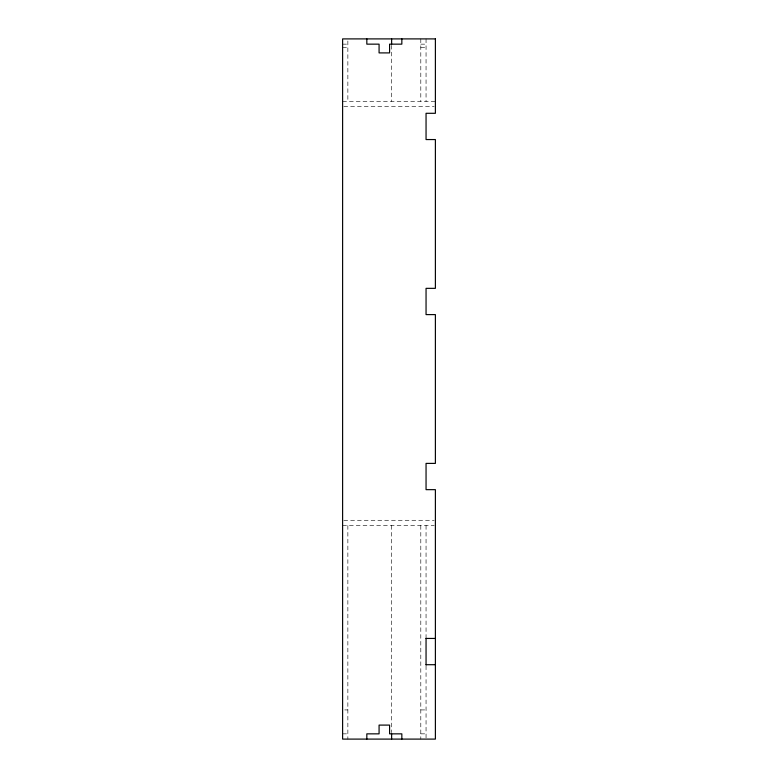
<?xml version="1.0" encoding="UTF-8"?>
<svg xmlns="http://www.w3.org/2000/svg" width="778" height="778" viewBox="0 0 778 778"><rect width="100%" height="100%" fill="white"/><g stroke="black" fill="none" stroke-linecap="round" stroke-linejoin="round"><path stroke-width="0.58" stroke-dasharray="3.89 2.92" d="M342.612 44.151L347.863 44.151M420.801 44.151L426.052 44.151M342.612 47.653L347.863 47.653M420.801 47.653L426.052 47.653M342.612 101.335L435.388 101.335M343.818 106.586L434.182 106.586M343.818 520.288L434.182 520.288M342.612 525.539L434.221 525.539M344.712 709.925L347.863 709.925M420.801 709.925L426.052 709.925M342.612 733.849L347.863 733.849M420.801 733.849L426.052 733.849M426.052 38.9L426.052 101.335M426.052 525.539L426.052 638.446M426.052 665.9L426.052 739.1M420.801 38.9L420.801 101.335M420.801 525.539L420.801 739.1M391.626 45.338L391.626 101.335M391.626 525.539L391.626 732.633M347.863 41.001L347.863 101.335M347.863 525.539L347.863 739.1"/><path stroke-width="1.17" d="M426.052 638.446L435.388 638.446M426.052 664.704L435.388 664.704M426.052 638.359L426.052 665.044M401.837 38.9L401.837 44.151L389.584 44.151L389.584 52.904L379.081 52.904L379.081 44.151L366.827 44.151L366.827 38.9M401.837 739.1L401.837 733.849L389.584 733.849L389.584 725.096L379.081 725.096L379.081 733.849L366.827 733.849L366.827 739.1M391.626 38.9L391.626 44.151M391.626 733.849L391.626 739.1M435.388 38.9L342.612 38.9L342.612 739.1L435.388 739.1L435.388 489.654L426.052 489.654L426.052 463.396L435.388 463.396L435.388 314.604L426.052 314.604L426.052 288.346L435.388 288.346L435.388 139.554L426.052 139.554L426.052 113.296L435.388 113.296L435.388 38.9"/></g></svg>
